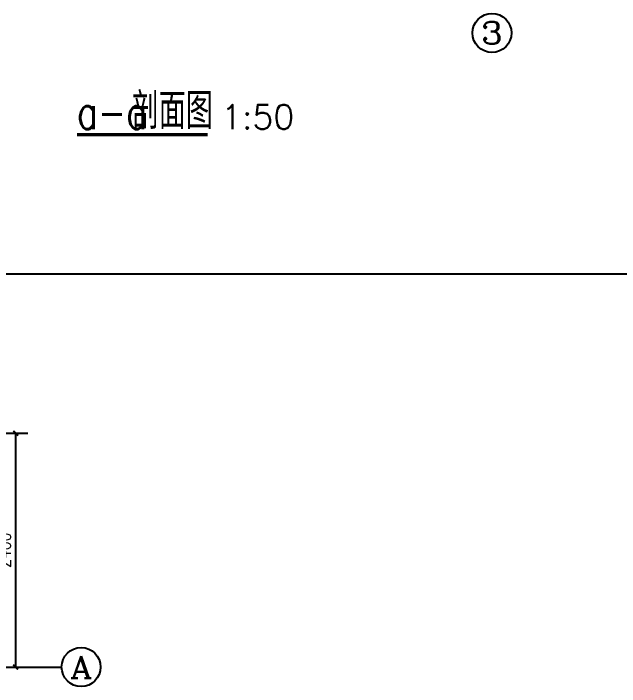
# Model space of a CAD drawing. Header units: millimetres. Extents: x 172649 to 472543, y 238332 to 449264.
# Drawn here: x 239302 to 245527, y 243822 to 250732 of the extents above; entities that cross this region are included whole.
import ezdxf
from ezdxf.enums import TextEntityAlignment as Align

# ---------------------------------------------------------------- set-up
doc = ezdxf.new("R2010")
doc.units = ezdxf.units.MM
doc.header["$LTSCALE"] = 1000
for name, color, linetype in [('AXIS', 3, 'Continuous'), ('AXIS_TEXT', 7, 'Continuous'), ('DIM_SYMB', 3, 'Continuous'), ('PUB_DIM', 3, 'Continuous'), ('PUB_HATCH', 8, 'Continuous'), ('PUB_TEXT', 7, 'Continuous')]:
    doc.layers.add(name, color=color, linetype=linetype)
doc.styles.add('_TCH_AXIS', font='COMPLEX', dxfattribs={"bigfont": 'GBCBIG'})
doc.styles.add('_TCH_DIM_T3', font='SIMPLEX', dxfattribs={"width": 0.705882, "bigfont": 'GBCBIG'})
doc.styles.add('HZ', font='geditxt.shx', dxfattribs={"width": 0.75, "bigfont": 'hzfs_1.shx'})
doc.styles.get("Standard").update_dxf_attribs({"font": 'txt', "bigfont": 'gbcbig.shx'})
doc.dimstyles.new('_TCH_ARCH&&50', dxfattribs={"dimtxt": 148.75, "dimasz": 50, "dimexe": 125, "dimexo": 150, "dimgap": 50, "dimtad": 1, "dimdec": 0, "dimzin": 0, "dimdsep": 46, "dimtxsty": '_TCH_DIM_T3', "dimblk": 'ARCHTICK', "dimcen": 0.09, "dimclrt": 7, "dimazin": 2, "dimtfac": 1, "dimtdec": 0, "dimtix": 1, "dimtmove": 2, "dimatfit": 3, "dimfxl": 1, "dimtolj": 1, "dimtzin": 0, "dimarcsym": 0})

# ---------------------------------------------------------------- blocks, each defined once
blk = doc.blocks.new('_ArchTick')
at = {"color": 0, "linetype": 'ByBlock', "const_width": 0.4}
blk.add_lwpolyline([(-0.5, -0.5), (0.5, 0.5)], dxfattribs=at)
blk = doc.blocks.new('*D330')
at = {"layer": 'DEFPOINTS', "color": 0}
for p in [(238636.6, 246422.4), (239325.3, 246422.4), (238636.6, 244022.4)]:
    blk.add_point(p, dxfattribs=at)
at = {"layer": 'PUB_DIM', "color": 0, "lineweight": -2}
for p, q in [((238786.6, 246422.4), (239450.3, 246422.4)), ((239325.3, 244022.4), (239325.3, 246422.4)), ((238786.6, 244022.4), (239450.3, 244022.4))]:
    blk.add_line(p, q, dxfattribs=at)
at = {"layer": 'PUB_DIM', "color": 0, "lineweight": -2, "xscale": 50, "yscale": 50, "zscale": 50}
for p, rotation in [((239325.3, 246422.4), 90), ((239325.3, 244022.4), 270)]:
    blk.add_blockref('_ArchTick', p, dxfattribs=dict(at, rotation=rotation))
at = {"layer": 'PUB_DIM', "color": 7, "insert": (239200.9, 245222.4), "char_height": 148.75, "attachment_point": 5, "rotation": 90, "style": '_TCH_DIM_T3'}
blk.add_mtext('\\A1;2400', dxfattribs=at)

msp = doc.modelspace()

# ---------------------------------------------------------------- linework, layer by layer
at = {"layer": 'AXIS'}
msp.add_line((239104.5, 244022.4), (239797.4, 244022.4), dxfattribs=at)
for centre in [(244216.5, 250532.3), (239997.4, 244022.4)]:
    msp.add_circle(centre, 200, dxfattribs=at)
at = {"layer": 'DIM_SYMB', "const_width": 35}
msp.add_lwpolyline([(239954.9, 249486.9), (241295.9, 249486.9)], dxfattribs=at)
at = {"layer": 'PUB_HATCH'}
msp.add_line((232070, 248060), (248417.7, 248060), dxfattribs=at)

# ---------------------------------------------------------------- texts
at = {"layer": 'AXIS_TEXT', "style": '_TCH_AXIS'}
for s, width, p, p2 in [('3', 1.5, (244103.4, 250419.2), (244329.7, 250419.2)), ('A', 1.166667, (239884.2, 243909.3), (240110.5, 243909.3))]:
    msp.add_text(s, height=226.3, dxfattribs=dict(at, width=width)).set_placement(p, p2, align=Align.FIT)
at = {"layer": 'PUB_TEXT', "style": 'HZ', "width": 0.75}
for s, height, p in [('剖面图', 372.05, (240514.9, 249545.9)), ('a-a', 350, (239954.9, 249545.9))]:
    msp.add_text(s, height=height, dxfattribs=at).set_placement(p)
at = {"layer": 'PUB_TEXT'}
msp.add_text('1:50', height=250, dxfattribs=at).set_placement((241435.9, 249545.9))

# ---------------------------------------------------------------- dimensions: what is measured, and where the dimension line sits
at = {"layer": 'PUB_DIM'}
dim = msp.add_aligned_dim(p1=(238636.6, 244022.4), p2=(238636.6, 246422.4), distance=-688.7, text='2400', dimstyle='_TCH_ARCH&&50', dxfattribs=at)
dim.commit()
dim.dimension.update_dxf_attribs({"geometry": '*D330', "text_midpoint": (239200.9, 245222.4)})

doc.saveas('drawing.dxf')
